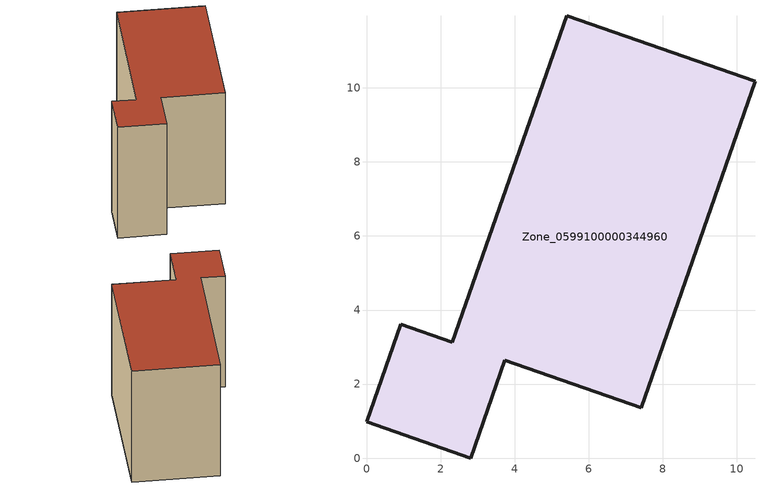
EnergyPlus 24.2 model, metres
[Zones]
Zone_0599100000344960
 floor ground (C_G): 2.82,0 0,0.98 0.93,3.62 2.31,3.13 5.41,11.94 10.49,10.17 7.42,1.36 3.73,2.64 z0
 wall outside (C_F): 2.31,3.13 0.93,3.62 0,0.98 2.82,0 3.73,2.64 7.42,1.36 10.49,10.17 5.41,11.94 2.31,3.13 z0:8.08
 roof outside (C_R): 10.49,10.17 5.41,11.94 2.31,3.13 0.93,3.62 0,0.98 2.82,0 3.73,2.64 7.42,1.36 z8.08
[BUILDING]
Pand.0599100000344960: North Axis=0; Terrain=City; Loads Convergence Tolerance Value=0.04; Temperature Convergence Tolerance Value=0.4; Solar Distribution=FullExterior; Maximum Number of Warmup Days=25; Minimum Number of Warmup Days=1
[Site:Location]
Rotterdam.The.Hague.AP_ZH_NLD Design_Conditions: Latitude=51.96; Longitude=4.45; Time Zone=1; Elevation=-4.5
[SITE:GROUNDTEMPERATURE:BUILDINGSURFACE]
18, 18, 18, 18, 18, 18, 18, 18, 18, 18, 18, 18
[MATERIAL] Thermal Absorptance=0.9; Solar Absorptance=0.7; Visible Absorptance=0.7
Name | Roughness | Thickness | Conductivity | Density | Specific Heat
G.TI.1992-2005 | MediumSmooth | 0.15 | 0.06 | 540 | 1210
F.TI.1992-2005 | Rough | 0.3 | 0.12 | 1920 | 840
R.TI.1992-2005 | MediumRough | 0.2 | 0.08 | 1500 | 1000
[CONSTRUCTION]
C_G: G.TI.1992-2005
C_F: F.TI.1992-2005
C_R: R.TI.1992-2005
[ZONE]
Zone_0599100000344960: Type=1; Multiplier=1; Ceiling Height=Autocalculate; Volume=Autocalculate; Floor Area=autocalculate; Part of Total Floor Area=Yes
[ZONEINFILTRATION:DESIGNFLOWRATE]
Infil_Zone_0599100000344960: Zone or ZoneList or Space or SpaceList=Zone_0599100000344960; Schedule=AlwaysOn; Design Flow Rate Calculation Method=Flow/Area; Flow Rate per Floor Area=0.0015; Constant Term Coefficient=1; Temperature Term Coefficient=0; Velocity Term Coefficient=0; Velocity Squared Term Coefficient=0
[HVACTEMPLATE:ZONE:IDEALLOADSAIRSYSTEM]
Zone_0599100000344960: Maximum Heating Supply Air Temperature=50; Minimum Cooling Supply Air Temperature=13; Maximum Heating Supply Air Humidity Ratio=0.0156; Minimum Cooling Supply Air Humidity Ratio=0.0077; Heating Limit=NoLimit; Cooling Limit=NoLimit; Dehumidification Control Type=ConstantSensibleHeatRatio; Cooling Sensible Heat Ratio=0.7; Dehumidification Setpoint=60; Humidification Control Type=None; Humidification Setpoint=30; Outdoor Air Method=None; Outdoor Air Flow Rate per Person=0.00944; Outdoor Air Flow Rate per Zone Floor Area=0; Outdoor Air Flow Rate per Zone=0; Demand Controlled Ventilation Type=None; Outdoor Air Economizer Type=NoEconomizer; Heat Recovery Type=None; Sensible Heat Recovery Effectiveness=0.7; Latent Heat Recovery Effectiveness=0.65
[ZONECONTROL:THERMOSTAT]
ThermostatControl_Zone_0599100000344960: Zone or ZoneList=Zone_0599100000344960; Control Type Schedule=DualSetpointControlType; Control 1=Thermostat_Zone_0599100000344960; Temperature Difference Between Cutout And Setpoint=0
[THERMOSTATSETPOINT:DUALSETPOINT]
Thermostat_Zone_0599100000344960: Heating Setpoint Temperature Schedule=HeatingSetpoint_Zone_0599100000344960; Cooling Setpoint Temperature Schedule=CoolingSetpoint_Zone_0599100000344960
[SCHEDULE:COMPACT]
HeatingSetpoint_Zone_0599100000344960: Through: 12/31, For: AllDays, Until: 24:00, 21
CoolingSetpoint_Zone_0599100000344960: Through: 12/31, For: AllDays, Until: 24:00, 24
DualSetpointControlType: Through: 12/31, For: AllDays, Until: 24:00, 4
AlwaysOn: Through: 12/31, For: AllDays, Until: 24:00, 1
